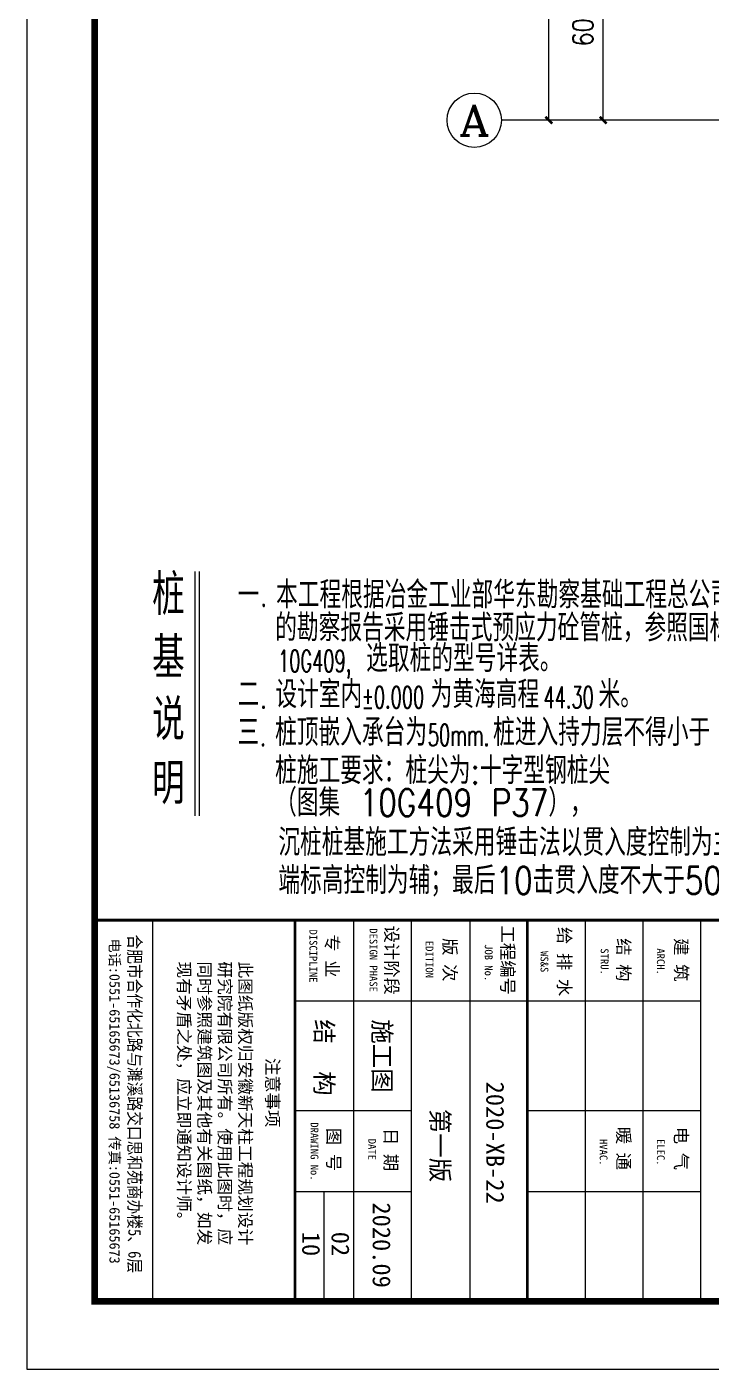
# Model space of a CAD drawing. Extents: x 31695611 to 39053694, y -59225 to 904195.
# Drawn here: x 38316682 to 38336840, y 755595 to 795130 of the extents above; entities that cross this region are included whole.
import ezdxf
from ezdxf.enums import TextEntityAlignment as Align

# ---------------------------------------------------------------- set-up
doc = ezdxf.new("R2010")
doc.units = 0
doc.header["$LTSCALE"] = 1000
doc.header["$MEASUREMENT"] = 0
doc.layers.get('0').update_dxf_attribs({"linetype": 'CONTINUOUS'})
doc.layers.get('DEFPOINTS').update_dxf_attribs({"linetype": 'CONTINUOUS'})
for name, color, linetype in [('46', 7, 'CONTINUOUS'), ('AXIS', 3, 'CONTINUOUS'), ('AXIS_TEXT', 7, 'CONTINUOUS'), ('PUB_TEXT', 7, 'CONTINUOUS'), ('PUB_TITLE', 4, 'CONTINUOUS'), ('PUB_WZ', 7, 'CONTINUOUS')]:
    doc.layers.add(name, color=color, linetype=linetype)
doc.styles.add('-黑体', font='simhei.ttf')
doc.styles.add('_HZTXT', font='txt.shx', dxfattribs={"width": 0.8, "bigfont": 'hztxt.shx'})
doc.styles.add('_SIMPLEX', font='SIMPLEX', dxfattribs={"width": 0.8})
doc.styles.add('_TCH_AXIS', font='COMPLEX', dxfattribs={"bigfont": 'GBCBIG'})
doc.styles.add('COMPLEX', font='COMPLEX')
doc.styles.add('DIM_FONT', font='SIMPLEX.shx', dxfattribs={"width": 0.8})
doc.styles.add('TQ', font='')
doc.styles.get('TQ').set_extended_font_data('SimSun')
doc.dimstyles.new('DIMN200', dxfattribs={"dimscale": 2, "dimtxt": 300, "dimasz": 100, "dimexe": 250, "dimexo": 300, "dimgap": 150, "dimtad": 1, "dimdec": 0, "dimzin": 0, "dimtxsty": 'DIM_FONT', "dimblk": 'ARCHTICK', "dimcen": 0.09, "dimclrt": 7, "dimazin": 3, "dimtfac": 1, "dimtdec": 0, "dimtix": 1, "dimtmove": 0, "dimatfit": 3, "dimtolj": 1, "dimtzin": 0})

# ---------------------------------------------------------------- blocks, each defined once
blk = doc.blocks.new('LY')
at = {"layer": 'PUB_TEXT', "insert": (-5884, 1715), "char_height": 212, "width": 5144.75, "attachment_point": 1, "style": 'TQ'}
blk.add_mtext('\\pt576;此图纸版权归安徽新天柱工程规划设计研究院有限公司所有。使用此图时，应同时参照建筑图及其他有关图纸，如发现有矛盾之处，应立即通知设计师。', dxfattribs=at)
blk = doc.blocks.new('TK')
at = {"layer": 'PUB_TEXT'}
for p, q in [((31014342, -92688), (31014342, -92201)), ((31014345, -92688), (31013564, -92688))]:
    blk.add_line(p, q, dxfattribs=at)
at = {"layer": 'PUB_TITLE'}
for p, q in [((31008732, -83766), (31014342, -83766)), ((31009922, -86316), (31009922, -83766)), ((31011537, -86316), (31011537, -83766)), ((31012727, -86316), (31012727, -83766)), ((31008732, -84616), (31014342, -84616)), ((31008732, -85466), (31014342, -85466)), ((31008732, -86316), (31014342, -86316)), ((31009922, -89738), (31009922, -86316)), ((31008732, -87166), (31014342, -87166)), ((31008732, -88027), (31014342, -88027)), ((31011537, -89738), (31011537, -88027)), ((31012727, -89738), (31012727, -88027)), ((31008732, -88877), (31014359, -88877)), ((31014342, -89308), (31012727, -89308)), ((31008732, -91838), (31014342, -91838))]:
    blk.add_line(p, q, dxfattribs=at)
at = {"layer": 'PUB_TITLE', "const_width": 42.5}
for points in [[(31008732, -52688), (31008732, -92688)], [(31008732, -86316), (31014342, -86316)], [(31008732, -89738), (31014315, -89738)]]:
    blk.add_lwpolyline(points, dxfattribs=at)
at = {"layer": 'PUB_TEXT', "xscale": 0.8500000014901161, "yscale": 0.8500000014901161, "zscale": 0.8500000014901161}
blk.add_blockref('LY', (31014342, -91838), dxfattribs=at)
at = {"layer": '46', "linetype": 'CONTINUOUS', "style": '-黑体'}
for s, height, p in [('2020-XB-22', 264.3, (31011110, -86922)), ('第一版', 264.3, (31011511, -87734)), ('施工图', 264.3, (31010193, -88588)), ('2020.09', 264.3, (31012889, -88594)), ('结', 264, (31010193, -89441)), ('构', 264, (31010957, -89441)), ('10', 264.3, (31013321, -89633))]:
    blk.add_text(s, height=height, dxfattribs=at).set_placement(p)
at = {"layer": 'PUB_TEXT', "style": 'TQ'}
for s, height, p in [(' 工程编号', 187, (31008685, -86699)), ('      JOB No.', 114.75, (31008617, -86943)), ('  版 次', 187, (31008743, -87551)), ('     EDITION', 114.75, (31008647, -87815)), (' 设计阶段', 187, (31008685, -88409)), ('日 期', 187, (31011792, -88419)), ('     DESIGN PHASE', 114.75, (31008462, -88640)), ('         DATE', 114.75, (31011249, -88659)), ('  专 业', 187, (31008685, -89285)), ('图 号', 187, (31011792, -89261)), ('     DISCIPLINE', 114.75, (31008480, -89526)), ('     DRAWING No.', 114.75, (31011319, -89509)), ('注意事项', 187, (31010762, -90162)), ('电话:0551-65165673/65136758 传真:0551-65165673', 153, (31009002, -92471))]:
    blk.add_text(s, height=height, dxfattribs=at).set_placement(p)
at = {"layer": 'PUB_TEXT', "style": 'TQ', "width": 0.85}
blk.add_text('合肥市合作化北路与濉溪路交口思和苑商办楼5、6层 ', height=187, dxfattribs=at).set_placement((31008944, -92193))
at = {"layer": 'PUB_TEXT', "attachment_point": 1, "style": 'TQ'}
for s, insert, char_height, width in [('建 筑', (31008998, -83956), 187, 2006), ('电 气', (31011775, -83956), 187, 2006), ('   ARCH.', (31008913, -84293), 114.8, 2399.55), ('   ELEC.', (31011721, -84293), 114.8, 2399.55), ('结 构', (31008998, -84806), 187, 2006), ('暖 通', (31011775, -84806), 187, 2006), ('   STRU.', (31008913, -85121), 114.8, 2399.55), ('   HVAC.', (31011721, -85136), 114.8, 2399.55), ('给 排 水', (31008833, -85677), 187, 2223.6), ('   WS&S', (31008954, -86007), 114.8, 2441.2)]:
    blk.add_mtext(s, dxfattribs=dict(at, insert=insert, char_height=char_height, width=width))
blk = doc.blocks.new('_ARCHTICK')
at = {"color": 0, "linetype": 'BYBLOCK', "const_width": 0.4}
blk.add_lwpolyline([(-0.5, -0.5), (0.5, 0.5)], dxfattribs=at)
blk = doc.blocks.new('*D553')
at = {"layer": 'AXIS', "color": 0}
for p, q in [((38338061, 798381), (38333161, 798381)), ((38333661, 792381), (38333661, 798381)), ((38338061, 792381), (38333161, 792381))]:
    blk.add_line(p, q, dxfattribs=at)
at = {"layer": 'DEFPOINTS', "color": 0}
for p in [(38333661, 798381), (38338661, 798381), (38338661, 792381)]:
    blk.add_point(p, dxfattribs=at)
at = {"layer": 'AXIS', "color": 0, "xscale": 200, "yscale": 200, "zscale": 200}
for p, rotation in [((38333661, 798381), 89.99989046034315), ((38333661, 792381), 269.9998904603431)]:
    blk.add_blockref('_ARCHTICK', p, dxfattribs=dict(at, rotation=rotation))
at = {"layer": 'AXIS', "color": 7, "insert": (38333061, 795381), "char_height": 600, "attachment_point": 5, "rotation": 89.9999, "style": 'DIM_FONT'}
blk.add_mtext('\\A1;6000', dxfattribs=at)
blk = doc.blocks.new('*D568')
at = {"layer": 'AXIS', "color": 0}
for p, q in [((38338062, 882381), (38331562, 882381)), ((38332061, 792381), (38332062, 882381)), ((38338061, 792381), (38331561, 792381))]:
    blk.add_line(p, q, dxfattribs=at)
at = {"layer": 'DEFPOINTS', "color": 0}
for p in [(38332062, 882381), (38338662, 882381), (38338661, 792381)]:
    blk.add_point(p, dxfattribs=at)
at = {"layer": 'AXIS', "color": 0, "xscale": 200, "yscale": 200, "zscale": 200}
for p, rotation in [((38332062, 882381), 89.99989046036686), ((38332061, 792381), 269.9998904603668)]:
    blk.add_blockref('_ARCHTICK', p, dxfattribs=dict(at, rotation=rotation))
at = {"layer": 'AXIS', "color": 7, "insert": (38331461, 837381), "char_height": 600, "attachment_point": 5, "rotation": 89.9999, "style": 'DIM_FONT'}
blk.add_mtext('\\A1;90000', dxfattribs=at)
blk = doc.blocks.new('_AXISO')
blk.add_circle((0, 0), 0.5)
at = {"layer": 'AXIS_TEXT', "style": 'COMPLEX', "width": 1.041667}
blk.add_attdef('A', text='', height=0.56, dxfattribs=at).set_placement((-0.25, -0.28), (0.25, -0.28), align=Align.FIT)

msp = doc.modelspace()

# ---------------------------------------------------------------- linework, layer by layer
for p, q in [((38321630.8, 779085.6), (38321630.8, 771888.6)), ((38321761.6, 779085.6), (38321761.6, 771888.6))]:
    msp.add_line(p, q)
at = {"layer": 'AXIS'}
msp.add_line((38338661.3, 792380.7), (38330661.3, 792380.8), dxfattribs=at)
at = {"layer": 'PUB_TITLE'}
msp.add_lwpolyline([(38316681.7, 755595.5), (38400681.7, 755595.5), (38400681.7, 904195.5), (38316681.7, 904195.5)], close=True, dxfattribs=at)
at = {"layer": 'PUB_TITLE', "const_width": 200}
msp.add_lwpolyline([(38318681.7, 757595.5), (38398681.7, 757595.5), (38398681.7, 899195.5), (38318681.7, 899195.5)], close=True, dxfattribs=at)

# ---------------------------------------------------------------- block references
at = {"xscale": 2, "yscale": 2, "zscale": 2, "rotation": 270}
msp.add_blockref('TK', (38504058.5, 62786284.7), dxfattribs=at)
msp.add_blockref('TK', (38504058.5, 62786284.7), dxfattribs=at)
at = {"layer": 'AXIS'}
ref = msp.add_blockref('_AXISO', (38329861.3, 792380.8), dxfattribs=dict(at, xscale=1600, yscale=1600, zscale=1600))
ref.add_attrib('A', 'A', dxfattribs={"layer": 'AXIS_TEXT', "height": 905.1, "style": '_TCH_AXIS', "width": 1.166667}).set_placement((38329408.8, 791928.2), (38330313.9, 791928.2), align=Align.FIT)

# ---------------------------------------------------------------- texts
at = {"layer": '46', "linetype": 'CONTINUOUS', "style": '-黑体'}
msp.add_text('02', height=528.65, rotation=270, dxfattribs=at).set_placement((38325656.5, 759642.7))
at = {"layer": 'PUB_WZ'}
for s, height, style, width, p in [('桩', 1199.6, '_HZTXT', 0.8, (38320373.5, 777807.6, 5763.6)), ('本工程根据冶金工业部华东勘察基础工程总公司提供', 799.736, '_HZTXT', 0.8, (38324023.1, 778000.7, 5763.6)), ('一', 799.7, '_HZTXT', 0.8, (38322890.1, 778000.7, 5763.6)), ('. ', 639.79, '_SIMPLEX', 0.6, (38323578.5, 778062.1, 5763.6)), ('的勘察报告采用锤击式预应力砼管桩，参照国标图集', 799.736, '_HZTXT', 0.8, (38323999.1, 777031.3, 5763.6)), ('基', 1199.6, '_HZTXT', 0.8, (38320373.5, 775953, 5763.6)), ('选取桩的型号详表。', 799.74, '_HZTXT', 0.8, (38326676.4, 776129.5, 5763.6)), ('10G409,', 639.79, '_SIMPLEX', 0.6, (38324081.1, 776129.5, 5763.6)), ('二', 799.7, '_HZTXT', 0.8, (38322890.1, 775066.4, 5763.6)), ('设计室内', 799.74, '_HZTXT', 0.8, (38324003, 775066.4, 5763.6)), ('%%p0.000', 639.79, '_SIMPLEX', 0.6, (38326543.4, 775066.4, 5763.6)), ('为黄海高程', 799.74, '_HZTXT', 0.8, (38328575.8, 775066.4, 5763.6)), ('44.30', 639.79, '_SIMPLEX', 0.6, (38331902.2, 775066.4, 5763.6)), ('米。', 799.74, '_HZTXT', 0.8, (38333523.5, 775066.4, 5763.6)), ('说', 1199.6, '_HZTXT', 0.8, (38320373.5, 774126, 5763.6)), ('.', 639.8, '_SIMPLEX', 0.6, (38323571.7, 775066.4, 5763.6)), ('三', 799.7, '_HZTXT', 0.8, (38322886.7, 773951.7, 5763.6)), ('桩顶嵌入承台为', 799.74, '_HZTXT', 0.8, (38323994.5, 773951.7, 5763.6)), ('50mm.', 639.79, '_SIMPLEX', 0.6, (38328494.6, 773951.7, 5763.6)), ('桩进入持力层不得小于', 799.74, '_HZTXT', 0.8, (38330416, 773951.7, 5763.6)), ('. ', 639.79, '_SIMPLEX', 0.6, (38323553.1, 773951.7, 5763.6)), ('桩施工要求：桩尖为:十字型钢桩尖', 799.736, '_HZTXT', 0.8, (38323994.5, 772825.5, 5763.6)), ('明', 1199.6, '_HZTXT', 0.8, (38320373.5, 772243.7, 5763.6)), ('（图集 10G409 P37），', 799.736, '_HZTXT', 0.8, (38323994.5, 771879.8, 5763.6)), ('沉桩桩基施工方法采用锤击法以贯入度控制为主,桩', 799.736, '_HZTXT', 0.8, (38324089.8, 770710.4, 5763.6)), ('端标高控制为辅；最后10击贯入度不大于50mm。', 799.736, '_HZTXT', 0.8, (38324089.8, 769589, 5763.6))]:
    msp.add_text(s, height=height, dxfattribs=dict(at, style=style, width=width)).set_placement(p)

# ---------------------------------------------------------------- dimensions: what is measured, and where the dimension line sits
at = {"layer": 'AXIS'}
for p2, distance, picture, middle in [((38338661.5, 882380.7), 6600, '*D568', (38331461.4, 837380.8)), ((38338661.3, 798380.7), 5000, '*D553', (38333061.3, 795380.8))]:
    dim = msp.add_aligned_dim(p1=(38338661.3, 792380.7), p2=p2, distance=distance, dimstyle='DIMN200', dxfattribs=at)
    dim.commit()
    dim.dimension.update_dxf_attribs({"geometry": picture, "text_midpoint": middle})

doc.saveas('drawing.dxf')
